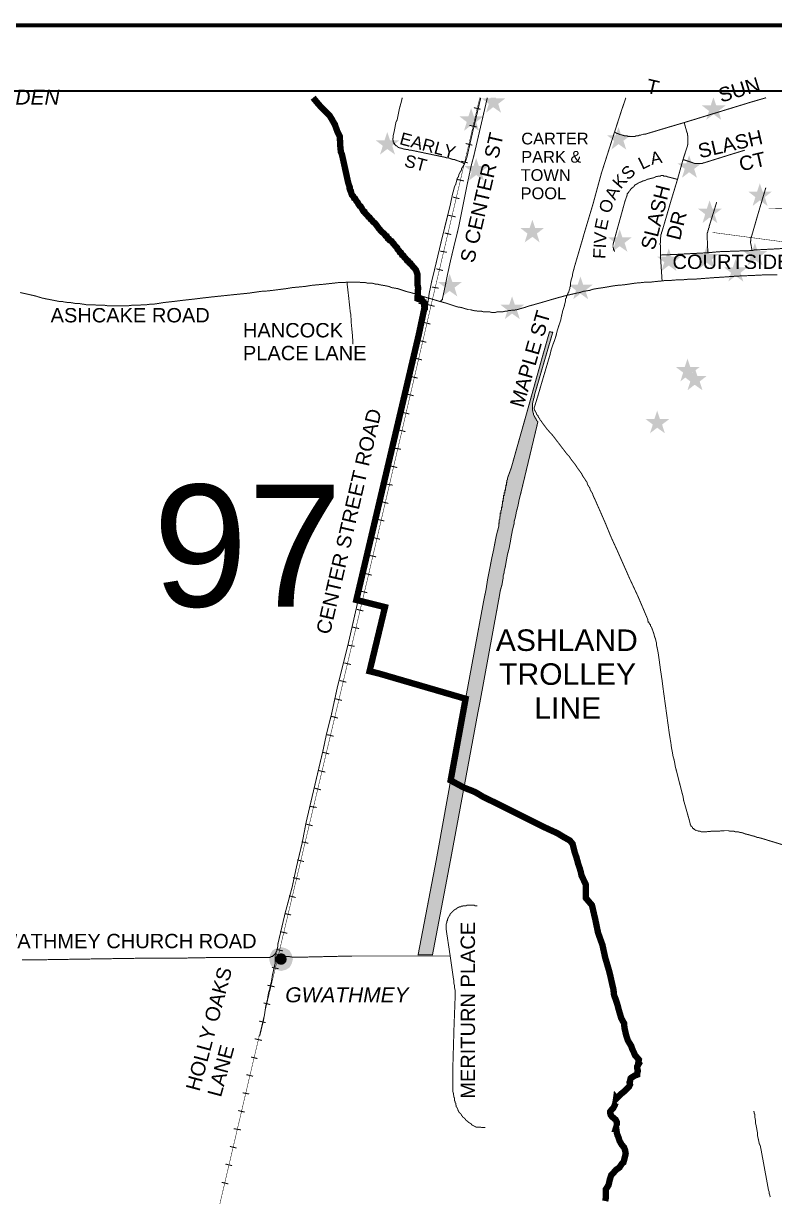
# Model space of a CAD drawing. Header units: millimetres. Extents: x 10 to 1080, y 12 to 847.
# Drawn here: x 211.7 to 327, y 667.1 to 847.1 of the extents above; entities that cross this region are included whole.
import ezdxf

# ---------------------------------------------------------------- set-up
doc = ezdxf.new("R2010")
doc.units = ezdxf.units.MM

msp = doc.modelspace()

# ---------------------------------------------------------------- hatches: boundary and pattern name
at = {"layer": 'H', "linetype": 'CONTINUOUS'}
for points in [[(285.662, 835.572), (284.215, 835.572), (284.198, 835.66), (283.404, 835.66), (283.369, 835.572), (282.028, 835.572), (283.122, 834.725), (282.698, 833.367), (283.792, 834.214), (284.992, 833.367), (284.568, 834.725), (285.662, 835.572), (285.662, 835.572)], [(319.44, 834.478), (318.012, 834.478), (317.606, 835.66), (317.553, 835.66), (317.165, 834.478), (315.807, 834.478), (316.9, 833.632), (316.477, 832.273), (317.588, 833.12), (318.77, 832.273), (318.347, 833.632), (319.44, 834.478), (319.44, 834.478)], [(282.275, 832.785), (280.829, 832.785), (280.405, 834.055), (279.982, 832.785), (278.642, 832.785), (279.735, 831.938), (279.312, 830.58), (280.405, 831.427), (281.605, 830.58), (281.182, 831.938), (282.275, 832.785), (282.275, 832.785)], [(269.399, 829.134), (267.97, 829.134), (267.547, 830.404), (267.123, 829.134), (265.765, 829.134), (266.859, 828.287), (266.435, 826.946), (267.547, 827.793), (268.728, 826.946), (268.305, 828.287), (269.399, 829.134), (269.399, 829.134)], [(304.888, 829.91), (303.442, 829.91), (303.018, 831.18), (302.595, 829.91), (301.237, 829.91), (302.348, 829.063), (301.925, 827.705), (303.018, 828.552), (304.2, 827.705), (303.777, 829.063), (304.888, 829.91), (304.888, 829.91)], [(283.034, 825.165), (281.605, 825.165), (281.182, 826.435), (280.758, 825.165), (279.4, 825.165), (280.494, 824.318), (280.07, 822.96), (281.182, 823.807), (282.363, 822.96), (281.94, 824.318), (283.034, 825.165), (283.034, 825.165)], [(315.718, 825.588), (314.272, 825.588), (313.849, 826.858), (313.425, 825.588), (312.085, 825.588), (313.178, 824.742), (312.755, 823.383), (313.849, 824.23), (315.048, 823.383), (314.625, 824.742), (315.718, 825.588), (315.718, 825.588)], [(326.549, 821.267), (325.12, 821.267), (324.697, 822.537), (324.273, 821.267), (322.915, 821.267), (324.009, 820.42), (323.585, 819.062), (324.697, 819.908), (325.878, 819.062), (325.455, 820.42), (326.549, 821.267), (326.549, 821.267)], [(318.858, 818.638), (317.412, 818.638), (316.988, 819.908), (316.565, 818.638), (315.207, 818.638), (316.318, 817.792), (315.895, 816.434), (316.988, 817.28), (318.17, 816.434), (317.747, 817.792), (318.858, 818.638), (318.858, 818.638)], [(290.495, 814.828), (291.588, 815.675), (290.23, 815.675), (289.807, 816.945), (289.384, 815.675), (287.955, 815.675), (289.048, 814.828), (288.625, 813.47), (289.807, 814.317), (289.807, 814.582), (289.137, 814.07), (289.384, 814.917), (288.713, 815.428), (289.56, 815.428), (289.807, 816.187), (290.072, 815.428), (290.918, 815.428), (290.23, 814.917), (290.495, 814.07), (289.807, 814.582), (289.807, 814.317), (290.918, 813.47), (290.495, 814.828), (290.495, 814.828)], [(291.253, 815.675), (290.072, 815.675), (289.719, 816.698), (289.384, 815.675), (288.29, 815.675), (289.225, 814.917), (288.802, 813.823), (289.719, 814.493), (290.742, 813.823), (290.407, 814.917), (291.253, 815.675), (291.253, 815.675)], [(305.047, 814.246), (303.618, 814.246), (303.195, 815.516), (302.772, 814.246), (301.413, 814.246), (302.507, 813.4), (302.084, 812.042), (303.195, 812.888), (304.377, 812.042), (303.953, 813.4), (305.047, 814.246), (305.047, 814.246)], [(325.79, 812.13), (324.362, 812.13), (323.938, 813.4), (323.515, 812.13), (322.157, 812.13), (323.25, 811.283), (322.827, 809.925), (323.938, 810.772), (325.12, 809.925), (324.697, 811.283), (325.79, 812.13), (325.79, 812.13)], [(312.579, 811.283), (311.15, 811.283), (310.727, 812.553), (310.303, 811.283), (308.945, 811.283), (310.039, 810.436), (309.615, 809.078), (310.727, 809.925), (311.908, 809.078), (311.485, 810.436), (312.579, 811.283), (312.579, 811.283)], [(318.435, 811.706), (316.988, 811.706), (316.565, 812.976), (316.142, 811.706), (314.784, 811.706), (315.895, 810.86), (315.472, 809.502), (316.565, 810.348), (317.747, 809.502), (317.324, 810.86), (318.435, 811.706), (318.435, 811.706)], [(322.827, 809.66), (321.398, 809.66), (320.975, 810.93), (320.552, 809.66), (319.193, 809.66), (320.287, 808.814), (319.864, 807.473), (320.975, 808.32), (322.157, 807.473), (321.733, 808.814), (322.827, 809.66), (322.827, 809.66)], [(278.977, 807.385), (277.53, 807.385), (277.107, 808.655), (276.684, 807.385), (275.325, 807.385), (276.437, 806.538), (276.013, 805.18), (277.107, 806.027), (278.289, 805.18), (277.865, 806.538), (278.977, 807.385), (278.977, 807.385)], [(299.032, 806.962), (297.603, 806.962), (297.18, 808.232), (296.757, 806.962), (295.398, 806.962), (296.492, 806.115), (296.069, 804.757), (297.18, 805.603), (298.362, 804.757), (297.938, 806.115), (299.032, 806.962), (299.032, 806.962)], [(288.537, 803.91), (287.108, 803.91), (286.685, 805.18), (286.262, 803.91), (284.903, 803.91), (285.997, 803.063), (285.574, 801.705), (286.685, 802.552), (287.867, 801.705), (287.443, 803.063), (288.537, 803.91), (288.537, 803.91)], [(292.947, 799.677), (290.142, 790.116), (290.142, 789.94), (290.072, 789.764), (290.072, 789.605), (289.983, 789.428), (289.983, 789.27), (289.895, 789.093), (289.895, 788.917), (289.807, 788.758), (289.807, 788.582), (289.807, 788.423), (289.807, 788.247), (289.807, 788.07), (289.807, 787.912), (289.807, 787.735), (289.895, 787.576), (289.895, 787.4), (289.983, 787.224), (289.983, 787.065), (290.072, 786.888), (290.142, 786.73), (290.23, 786.553), (290.318, 786.465), (290.407, 786.306), (290.495, 786.13), (290.654, 785.954), (288.025, 774.947), (287.778, 774.03), (287.602, 773.095), (287.355, 772.16), (287.179, 771.225), (287.02, 770.643), (287.02, 770.29), (286.755, 769.373), (286.597, 768.438), (286.42, 767.503), (286.262, 766.568), (285.997, 765.634), (285.838, 764.716), (285.662, 763.782), (285.485, 763.023), (285.485, 762.847), (285.327, 762.247), (285.327, 761.912), (285.15, 760.977), (284.903, 760.06), (284.727, 759.125), (284.568, 758.19), (284.392, 757.255), (284.304, 756.832), (284.215, 756.32), (281.764, 742.95), (281.428, 741.257), (279.312, 729.827), (277.283, 730.92), (279.224, 741.768), (279.559, 743.462), (282.363, 758.525), (282.698, 760.218), (282.945, 761.824), (283.034, 762.247), (283.298, 763.517), (283.633, 765.21), (283.88, 766.41), (283.968, 766.904), (284.304, 768.597), (284.639, 769.867), (284.639, 770.043), (284.639, 770.132), (284.639, 770.22), (284.639, 770.29), (284.639, 770.378), (284.727, 770.378), (284.727, 770.467), (284.727, 770.555), (284.727, 770.643), (284.727, 770.714), (284.727, 770.802), (284.727, 770.89), (284.815, 770.978), (284.815, 771.066), (284.815, 771.137), (284.815, 771.225), (284.815, 771.313), (284.815, 771.402), (284.903, 771.49), (284.903, 771.56), (284.903, 771.648), (284.903, 771.737), (284.903, 771.825), (284.903, 771.913), (284.992, 771.913), (284.992, 771.984), (284.992, 772.072), (284.992, 772.16), (284.992, 772.248), (284.992, 772.336), (285.062, 772.407), (285.062, 772.495), (285.062, 772.583), (285.062, 772.672), (285.062, 772.76), (285.062, 772.83), (285.15, 772.83), (285.15, 772.918), (285.15, 773.007), (285.15, 773.095), (285.15, 773.183), (285.15, 773.254), (285.238, 773.342), (285.238, 773.43), (285.238, 773.518), (285.238, 773.606), (285.238, 773.677), (285.238, 773.765), (285.327, 773.765), (285.327, 773.853), (285.327, 773.942), (285.327, 774.03), (285.327, 774.1), (285.327, 774.188), (285.415, 774.188), (285.415, 774.277), (285.415, 774.365), (285.415, 774.453), (285.415, 774.524), (285.415, 774.612), (285.485, 774.612), (285.485, 774.7), (285.485, 774.788), (285.485, 774.876), (285.485, 774.947), (285.485, 775.035), (285.574, 775.035), (285.574, 775.123), (285.574, 775.212), (285.574, 775.3), (285.574, 775.37), (285.574, 775.458), (285.662, 775.458), (285.662, 775.547), (285.662, 775.635), (285.662, 775.723), (285.662, 775.794), (285.75, 775.882), (285.75, 775.97), (285.75, 776.058), (285.75, 776.146), (285.75, 776.217), (285.838, 776.217), (285.838, 776.305), (285.838, 776.393), (285.838, 776.482), (285.838, 776.57), (285.838, 776.64), (285.909, 776.64), (285.909, 776.728), (285.909, 776.817), (285.909, 776.905), (285.909, 776.993), (285.997, 777.064), (285.997, 777.152), (285.997, 777.24), (285.997, 777.328), (286.597, 778.933), (287.955, 783.766), (288.872, 787.065), (291.342, 795.867), (292.435, 799.765), (292.947, 799.677), (292.947, 799.677)], [(315.472, 794.35), (314.025, 794.35), (313.602, 795.62), (313.178, 794.35), (311.82, 794.35), (312.932, 793.503), (312.508, 792.145), (313.602, 792.992), (314.784, 792.145), (314.36, 793.503), (315.472, 794.35), (315.472, 794.35)], [(316.565, 792.992), (315.119, 792.992), (314.695, 794.262), (314.272, 792.992), (312.932, 792.992), (314.025, 792.145), (313.602, 790.787), (314.695, 791.633), (315.895, 790.787), (315.472, 792.145), (316.565, 792.992), (316.565, 792.992)], [(310.815, 786.377), (309.368, 786.377), (308.945, 787.647), (308.522, 786.377), (307.164, 786.377), (308.275, 785.53), (307.852, 784.19), (308.945, 785.036), (310.127, 784.19), (309.704, 785.53), (310.815, 786.377), (310.815, 786.377)], [(279.312, 729.827), (277.283, 718.82), (276.013, 712.135), (274.479, 704.18), (272.292, 704.18), (275.078, 718.82), (277.283, 730.92), (279.312, 729.827), (279.312, 729.827)], [(253.065, 703.492), (252.889, 704.25), (252.554, 704.85), (251.972, 705.185), (251.284, 705.362), (250.525, 705.185), (249.925, 704.85), (249.59, 704.25), (249.432, 703.492), (249.59, 702.822), (249.925, 702.222), (250.525, 701.887), (251.284, 701.71), (251.972, 701.887), (252.554, 702.222), (252.889, 702.822), (253.065, 703.492), (253.065, 703.492)], [(252.889, 703.492), (252.73, 702.91), (252.395, 702.398), (251.883, 701.975), (251.284, 701.887), (250.613, 701.975), (250.102, 702.398), (249.767, 702.91), (249.59, 703.492), (249.767, 704.18), (250.102, 704.674), (250.613, 705.026), (251.284, 705.185), (251.883, 705.026), (252.395, 704.674), (252.73, 704.18), (252.889, 703.492), (252.889, 703.492)], [(252.13, 703.492), (252.042, 703.827), (251.883, 704.18), (251.619, 704.338), (251.284, 704.427), (250.86, 704.338), (250.613, 704.18), (250.437, 703.827), (250.349, 703.492), (250.437, 703.157), (250.613, 702.91), (250.86, 702.733), (251.284, 702.645), (251.619, 702.733), (251.883, 702.91), (252.042, 703.157), (252.13, 703.492), (252.13, 703.492)], [(251.972, 703.492), (251.883, 703.245), (251.795, 702.98), (251.548, 702.91), (251.284, 702.822), (250.948, 702.91), (250.772, 702.98), (250.613, 703.245), (250.525, 703.492), (250.613, 703.827), (250.772, 704.003), (250.948, 704.18), (251.284, 704.25), (251.548, 704.18), (251.795, 704.003), (251.883, 703.827), (251.972, 703.492), (251.972, 703.492)]]:
    msp.add_hatch(color=256, dxfattribs=at).paths.add_polyline_path(points)

# ---------------------------------------------------------------- linework, layer by layer
at = {"layer": 'P'}
for points, const_width in [([(16.157, 12.118), (16.157, 846.755), (1080.082, 846.755), (1080.082, 12.118), (16.157, 12.118)], 0.602), ([(42.245, 29.475), (42.245, 836.683), (948.002, 836.683), (948.002, 29.475), (42.245, 29.475), (42.245, 29.475)], 0.301), ([(281.728, 835.66), (274.567, 805.109), (264.654, 762.423), (246.786, 686.999), (228.159, 607.413), (191.505, 444.853)], 0.075), ([(300.972, 666.415), (301.061, 666.838), (301.061, 667.526), (301.061, 668.196), (301.237, 668.443), (301.484, 668.867), (301.572, 669.219), (301.66, 669.643), (301.819, 670.137), (301.907, 670.401), (302.242, 670.736), (302.595, 671.16), (303.177, 671.583), (303.512, 672.095), (303.777, 672.342), (303.936, 672.941), (304.024, 673.276), (304.112, 673.7), (304.024, 674.211), (303.865, 674.635), (303.512, 675.058), (303.177, 675.64), (303.018, 676.152), (302.842, 676.575), (302.754, 676.91), (302.666, 677.51), (302.595, 677.51), (302.754, 678.021), (302.754, 678.533), (302.595, 678.868), (301.995, 679.379), (301.819, 679.626), (301.748, 679.873), (301.748, 680.138), (301.995, 680.473), (302.242, 680.72), (302.419, 681.073), (302.507, 681.32), (302.595, 681.743), (302.666, 682.255), (302.754, 682.166), (303.265, 682.678), (303.512, 682.925), (303.936, 683.26), (304.2, 683.525), (304.359, 683.683), (304.624, 683.948), (304.782, 684.283), (304.712, 684.618), (304.782, 684.795), (304.871, 685.218), (305.047, 685.377), (305.206, 685.465), (305.47, 685.641), (305.894, 685.8), (305.894, 686.065), (305.982, 686.4), (305.894, 686.735), (305.894, 687.07), (306.141, 687.493), (306.052, 687.582), (306.141, 688.093), (305.982, 688.269), (305.717, 688.605), (305.558, 688.763), (305.382, 689.187), (305.135, 689.698), (304.959, 690.21), (304.447, 691.056), (304.2, 691.815), (303.936, 692.926), (303.865, 693.685), (303.442, 694.443), (303.089, 695.625), (302.842, 696.56), (302.595, 697.318), (302.331, 698.006), (302.242, 698.853), (302.084, 699.523), (301.819, 700.705), (301.572, 701.728), (300.972, 703.756), (300.549, 705.697), (299.879, 707.566), (299.455, 709.595), (298.944, 711.8), (298.009, 712.893), (298.009, 714.939), (297.339, 716.368), (297.251, 716.792), (297.092, 717.391), (296.827, 718.15), (296.58, 719.085), (296.316, 719.843), (296.157, 720.443), (295.981, 721.201), (295.557, 721.713), (294.375, 722.383), (293.705, 722.806), (291.324, 723.9), (288.272, 725.435), (285.732, 726.705), (284.727, 727.216), (282.275, 728.398), (281.587, 728.821), (281.005, 729.156), (280.405, 729.403), (279.312, 729.827), (277.266, 730.938), (279.559, 743.462), (266.188, 747.36), (264.83, 747.695), (267.194, 757.52), (262.802, 758.613), (272.362, 799.253), (273.209, 803.24), (273.297, 803.328), (273.297, 803.416), (273.297, 803.487), (273.297, 803.575), (273.297, 803.663), (273.297, 803.751), (273.297, 803.839), (273.297, 803.91), (273.297, 803.998), (273.209, 803.998), (273.209, 804.086), (273.209, 804.175), (273.121, 804.263), (273.121, 804.333), (273.032, 804.333), (273.032, 804.422), (272.962, 804.51), (272.874, 804.51), (272.874, 804.598), (272.785, 804.598), (272.785, 804.686), (272.697, 804.686), (272.609, 804.686), (272.186, 804.845), (272.274, 806.538), (272.186, 806.962), (272.186, 807.226), (272.186, 807.473), (272.186, 807.72), (272.186, 807.985), (272.186, 808.32), (272.186, 808.567), (272.115, 808.743), (271.939, 809.255), (271.427, 809.837), (271.18, 810.101), (271.092, 810.26), (270.916, 810.348), (270.757, 810.613), (270.581, 810.683), (270.492, 810.86), (270.334, 811.036), (270.157, 811.195), (269.998, 811.459), (269.822, 811.53), (269.646, 811.883), (269.487, 811.953), (269.399, 812.13), (269.311, 812.218), (269.152, 812.377), (269.064, 812.641), (268.887, 812.8), (268.728, 812.976), (268.552, 813.223), (268.376, 813.4), (268.217, 813.647), (268.041, 813.735), (267.882, 813.823), (267.794, 813.999), (267.617, 814.07), (267.529, 814.246), (267.458, 814.423), (267.282, 814.493), (267.106, 814.758), (266.612, 815.181), (266.188, 815.693), (266.012, 815.94), (265.765, 816.275), (265.589, 816.451), (265.412, 816.61), (265.165, 816.875), (264.989, 817.033), (264.83, 817.298), (264.654, 817.386), (264.566, 817.545), (264.319, 817.809), (264.142, 817.968), (264.072, 818.145), (263.895, 818.233), (263.807, 818.392), (263.56, 818.815), (263.472, 818.991), (263.296, 819.079), (263.137, 819.326), (262.961, 819.662), (262.802, 819.838), (262.714, 819.997), (262.625, 820.173), (262.449, 820.261), (262.378, 820.42), (262.29, 820.596), (262.114, 820.773), (262.026, 821.02), (261.955, 821.355), (261.867, 821.443), (261.779, 821.69), (261.779, 821.955), (261.691, 822.202), (261.602, 822.466), (261.532, 822.713), (260.597, 826.946), (260.421, 827.37), (260.332, 828.305), (260.262, 829.733), (259.909, 830.421), (259.574, 831.356), (259.486, 831.515), (259.486, 831.603), (259.327, 831.85), (258.992, 832.45), (258.727, 832.873), (258.145, 833.473), (257.457, 834.143), (256.875, 834.813), (256.17, 835.66)], 0.978), ([(257.369, 834.319), (256.875, 834.813), (256.17, 835.66)], 0.151), ([(269.84, 835.66), (269.734, 835.166), (269.399, 833.967), (269.152, 832.697), (269.064, 832.273), (268.887, 831.938), (268.799, 831.515), (268.728, 831.092), (268.64, 830.668), (268.552, 830.245), (268.464, 829.91), (268.464, 829.486), (268.376, 829.398), (268.376, 829.31), (268.376, 829.239), (268.464, 829.063), (268.464, 828.887), (268.552, 828.816), (268.552, 828.64), (268.64, 828.64), (268.64, 828.552), (268.799, 828.393), (268.887, 828.305), (268.975, 828.305)], 0.151), ([(281.887, 835.66), (280.741, 830.845), (279.735, 826.435), (279.647, 826.276), (279.647, 826.1), (279.559, 826.012), (279.559, 825.853), (279.471, 825.765), (279.382, 825.5)], 0.151), ([(282.893, 835.66), (280.829, 826.77), (280.405, 825.165)], 0.151), ([(304.147, 835.66), (303.512, 833.808), (302.419, 830.421)], 0.151), ([(313.09, 831.85), (323.338, 834.99), (325.649, 835.66)], 0.151), ([(258.304, 833.296), (258.145, 833.473), (257.634, 834.055)], 0.151), ([(281.852, 833.896), (280.829, 834.143)], 0.151), ([(259.662, 831.268), (259.574, 831.356), (259.486, 831.515), (259.486, 831.603), (259.327, 831.85), (258.992, 832.45), (258.727, 832.873), (258.568, 833.049)], 0.151), ([(281.252, 831.18), (280.158, 831.427)], 0.151), ([(302.419, 830.421), (302.507, 830.333), (302.666, 830.245), (302.842, 830.157), (302.93, 830.157), (303.265, 829.998), (303.354, 829.998), (303.689, 829.91), (303.936, 829.822), (304.288, 829.822), (304.447, 829.733), (304.535, 829.733), (304.712, 829.733), (304.871, 829.733), (304.959, 829.733), (305.206, 829.733), (305.382, 829.733), (305.558, 829.733), (305.717, 829.822), (305.894, 829.822), (306.052, 829.822), (306.229, 829.91), (306.405, 829.91), (306.564, 829.998), (306.74, 829.998), (306.899, 830.086), (307.164, 830.086), (310.215, 831.003), (313.09, 831.85)], 0.151), ([(313.09, 831.85), (313.514, 830.333), (313.602, 830.157), (313.602, 830.086), (313.602, 829.91), (313.672, 829.822), (313.672, 829.663), (313.672, 829.575), (313.672, 829.398), (313.672, 829.31), (313.672, 829.151), (313.672, 829.063), (313.672, 828.887), (313.672, 828.816), (313.672, 828.64), (313.672, 828.552), (313.602, 828.393), (313.602, 828.305), (312.914, 826.188)], 0.151), ([(260.174, 829.91), (259.909, 830.421), (259.75, 830.933)], 0.151), ([(260.421, 827.458), (260.332, 828.305), (260.262, 829.575)], 0.151), ([(302.419, 830.421), (302.331, 830.157), (300.39, 824.071), (299.12, 819.415), (297.674, 814.582), (297.586, 814.246), (296.245, 809.678), (295.981, 808.655), (295.981, 808.408), (295.892, 808.143), (295.734, 807.649), (295.645, 807.138), (295.645, 806.715), (295.557, 806.626), (295.557, 806.45), (295.557, 806.379), (295.469, 806.203), (295.469, 806.115), (295.398, 805.956), (295.398, 805.868), (295.31, 805.78), (295.222, 805.603), (295.222, 805.533), (295.134, 805.356)], 0.151), ([(268.975, 828.305), (269.064, 828.216), (269.152, 828.128), (269.222, 828.04), (269.822, 827.881), (270.069, 827.793), (270.245, 827.793), (270.492, 827.705), (270.757, 827.705), (270.916, 827.617), (271.18, 827.617), (276.419, 826.523), (276.684, 826.435), (276.931, 826.435), (277.354, 826.276), (277.618, 826.188), (277.865, 826.188), (278.042, 826.1), (278.289, 826.012), (278.536, 825.923), (278.712, 825.853), (278.959, 825.765), (279.135, 825.676), (279.382, 825.5)], 0.151), ([(280.582, 828.393), (279.559, 828.64)], 0.151), ([(260.756, 826.1), (260.597, 826.946), (260.509, 827.123)], 0.151), ([(279.894, 825.676), (278.888, 825.923)], 0.151), ([(312.914, 826.188), (312.067, 823.136)], 0.151), ([(312.914, 826.188), (314.695, 825.588), (314.784, 825.588), (314.942, 825.588), (315.031, 825.588), (315.119, 825.588), (315.295, 825.588), (315.366, 825.588), (315.454, 825.588), (315.542, 825.588), (315.63, 825.588), (315.789, 825.588), (315.877, 825.588), (316.054, 825.676), (316.142, 825.676), (320.199, 826.946), (321.292, 827.282), (322.404, 827.617)], 0.151), ([(261.267, 823.736), (260.844, 825.765)], 0.151), ([(279.382, 825.5), (279.312, 825.341), (279.224, 825.253), (279.135, 825.077), (278.959, 824.83), (278.888, 824.495), (278.712, 824.23), (278.536, 823.895), (278.465, 823.56), (278.289, 823.313), (278.201, 822.96), (278.112, 822.625), (278.042, 822.378), (277.865, 822.043), (277.777, 821.69), (277.689, 821.355), (277.618, 821.108), (277.53, 820.773), (277.195, 819.15), (275.996, 814.335), (274.726, 808.99), (274.391, 807.649), (273.967, 805.603), (273.879, 804.933)], 0.151), ([(280.405, 825.165), (279.806, 822.378), (278.465, 815.693), (277.777, 812.888), (277.195, 810.436), (276.684, 808.073), (276.507, 807.138), (275.996, 804.757), (275.996, 804.686), (275.925, 804.686), (275.925, 804.598), (275.837, 804.598), (275.837, 804.51), (275.749, 804.51), (275.661, 804.422), (275.572, 804.422)], 0.151), ([(261.602, 822.378), (261.602, 822.466), (261.532, 822.713), (261.355, 823.383)], 0.151), ([(279.312, 822.889), (278.289, 823.136)], 0.151), ([(312.067, 823.136), (310.462, 823.56), (310.286, 823.648), (310.215, 823.648), (310.127, 823.648), (309.951, 823.648), (309.862, 823.736), (309.792, 823.736), (309.615, 823.736), (309.527, 823.736), (309.439, 823.648), (309.368, 823.648), (309.192, 823.648), (309.104, 823.648), (308.945, 823.56), (308.857, 823.56), (308.769, 823.56), (308.434, 823.383), (308.098, 823.313), (307.746, 823.225), (307.411, 823.136), (307.075, 822.96), (306.74, 822.889), (306.405, 822.713), (306.317, 822.713), (306.141, 822.625), (305.894, 822.466), (305.717, 822.378), (305.558, 822.29), (305.47, 822.202), (305.382, 822.043), (305.294, 821.955), (305.135, 821.866), (305.047, 821.778), (304.959, 821.69), (304.871, 821.619), (304.782, 821.443), (304.712, 821.355), (304.624, 821.267), (304.535, 821.108), (304.447, 821.02), (304.359, 820.932), (304.359, 820.773), (304.024, 819.838), (302.172, 813.153), (302.172, 812.976), (302.172, 812.8), (302.172, 812.729), (302.242, 812.553), (302.242, 812.465), (302.242, 812.377), (302.331, 812.306), (302.331, 812.218), (302.419, 812.13), (302.419, 812.042)], 0.151), ([(312.067, 823.136), (311.062, 819.838), (309.704, 815.181), (309.615, 815.005), (309.615, 814.846), (309.527, 814.67), (309.527, 814.493), (309.527, 814.335), (309.439, 814.158), (309.439, 813.999), (309.439, 813.735), (309.439, 813.576), (309.439, 813.4), (309.368, 813.223), (309.439, 813.065), (309.439, 812.888), (309.439, 811.53)], 0.151), ([(262.625, 820.085), (262.625, 820.173), (262.449, 820.261), (262.378, 820.42), (262.29, 820.596), (262.114, 820.773), (262.026, 821.02), (261.955, 821.355), (261.867, 821.443), (261.779, 821.69), (261.779, 821.955), (261.779, 822.043)], 0.151), ([(323.497, 812.218), (323.338, 813.153), (323.338, 813.223), (323.25, 813.4), (323.25, 813.488), (323.25, 813.647), (323.338, 813.735), (323.338, 813.911), (323.338, 813.999), (323.338, 814.07), (323.338, 814.246), (323.409, 814.335), (324.432, 817.88), (325.614, 821.866)], 0.151), ([(263.472, 818.991), (263.296, 819.079), (263.137, 819.326), (262.961, 819.662), (262.802, 819.838)], 0.151), ([(278.624, 820.173), (277.618, 820.42)], 0.151), ([(316.724, 811.883), (316.636, 813.911), (316.636, 814.07), (316.636, 814.246), (316.636, 814.423), (316.636, 814.582), (316.636, 814.758), (316.636, 814.917), (316.724, 815.093), (316.724, 815.269), (316.812, 815.428), (316.812, 815.605), (316.9, 815.693), (316.9, 815.852), (318.082, 819.662)], 0.151), ([(264.989, 817.033), (264.83, 817.298), (264.654, 817.386), (264.566, 817.545), (264.319, 817.809), (264.142, 817.968), (264.072, 818.145), (263.895, 818.233), (263.807, 818.392), (263.648, 818.656)], 0.151), ([(278.042, 817.386), (276.931, 817.633)], 0.151), ([(339.672, 818.48), (326.037, 818.727)], 0.075), ([(265.924, 816.028), (265.765, 816.275), (265.589, 816.451), (265.412, 816.61), (265.254, 816.786)], 0.151), ([(267.617, 814.158), (267.529, 814.246), (267.458, 814.423), (267.282, 814.493), (267.106, 814.758), (266.612, 815.181), (266.188, 815.693), (266.1, 815.693)], 0.151), ([(268.552, 813.153), (268.552, 813.223), (268.376, 813.4), (268.217, 813.647), (268.041, 813.735), (267.882, 813.823), (267.794, 813.911)], 0.151), ([(277.354, 814.67), (276.348, 814.917)], 0.151), ([(336.462, 812.465), (317.412, 815.005)], 0.075), ([(270.069, 811.283), (269.998, 811.459), (269.822, 811.53), (269.646, 811.883), (269.487, 811.953), (269.399, 812.13), (269.311, 812.218), (269.152, 812.377), (269.064, 812.641), (268.887, 812.8), (268.799, 812.888)], 0.151), ([(276.684, 811.953), (275.661, 812.13)], 0.151), ([(309.439, 811.53), (311.644, 811.618), (316.724, 811.883)], 0.151), ([(309.439, 811.53), (309.704, 807.561)], 0.151), ([(316.724, 811.883), (318.417, 812.042), (323.497, 812.218)], 0.151), ([(323.497, 812.218), (323.832, 812.306), (326.972, 812.465), (328.577, 812.553), (330.359, 812.465), (333.322, 812.306), (334.592, 812.13)], 0.151), ([(271.092, 810.26), (270.916, 810.348), (270.757, 810.613), (270.581, 810.683), (270.492, 810.86), (270.334, 811.036)], 0.151), ([(272.186, 808.143), (272.186, 808.32), (272.186, 808.567), (272.115, 808.743), (271.939, 809.255), (271.427, 809.837), (271.339, 810.013)], 0.151), ([(276.084, 809.166), (275.078, 809.413)], 0.151), ([(309.704, 807.561), (310.374, 807.649), (311.132, 807.649), (311.979, 807.72), (312.755, 807.72), (313.602, 807.808), (314.36, 807.808), (315.542, 807.896), (316.636, 807.985), (317.835, 808.073), (319.017, 808.143), (320.199, 808.232), (321.645, 808.32), (323.762, 808.408), (325.526, 808.496), (326.125, 808.496), (326.796, 808.496), (327.395, 808.496)], 0.151), ([(211.226, 805.78), (213.519, 805.268), (214.612, 804.933), (215.036, 804.845), (215.459, 804.757), (215.882, 804.686), (216.306, 804.598), (216.729, 804.51), (217.152, 804.422), (217.576, 804.422), (217.999, 804.333), (218.422, 804.263), (218.846, 804.263), (219.781, 804.086), (220.292, 804.086), (220.892, 803.998), (221.386, 803.91), (221.897, 803.91), (222.497, 803.91), (223.008, 803.839), (223.502, 803.839), (224.102, 803.839), (224.614, 803.751), (225.196, 803.751), (225.707, 803.751), (226.219, 803.751), (226.818, 803.751), (227.312, 803.751), (227.824, 803.751), (228.424, 803.839), (228.935, 803.839), (229.517, 803.839), (230.029, 803.91), (230.628, 803.91), (231.211, 803.998), (231.722, 803.998), (232.322, 804.086), (232.816, 804.175), (233.415, 804.263), (234.862, 804.422), (236.291, 804.598), (237.737, 804.757), (239.166, 804.933), (240.7, 805.109), (243.064, 805.356), (243.911, 805.445), (246.362, 805.692), (248.144, 805.956), (249.255, 806.027), (250.684, 806.203), (252.042, 806.379), (252.977, 806.538), (253.982, 806.626), (254.917, 806.715), (255.852, 806.873), (256.787, 806.962), (257.792, 807.05), (259.997, 807.297), (260.332, 807.297), (260.685, 807.297), (260.932, 807.297), (261.355, 807.385)], 0.151), ([(261.355, 807.385), (261.602, 805.268), (261.867, 802.816), (261.955, 802.393), (262.026, 801.035), (262.202, 799.253), (262.29, 797.825)], 0.151), ([(261.355, 807.385), (261.602, 807.385), (261.955, 807.385), (262.29, 807.385), (262.625, 807.385), (262.872, 807.385), (263.225, 807.385), (263.56, 807.297), (263.895, 807.297), (264.231, 807.297), (264.495, 807.226), (264.83, 807.226), (265.165, 807.226), (265.501, 807.138), (265.836, 807.05), (266.1, 807.05), (266.435, 806.962), (266.947, 806.873), (267.37, 806.803), (267.794, 806.715), (268.217, 806.538), (268.728, 806.45), (269.152, 806.379), (270.422, 805.956), (271.762, 805.603), (272.785, 805.268), (273.032, 805.18), (273.544, 805.021), (273.879, 804.933)], 0.151), ([(272.186, 806.715), (272.186, 806.962), (272.186, 807.226), (272.186, 807.473), (272.186, 807.72), (272.186, 807.72)], 0.151), ([(272.697, 804.686), (272.609, 804.686), (272.186, 804.845), (272.186, 806.379)], 0.151), ([(275.414, 806.45), (274.391, 806.626)], 0.151), ([(295.469, 805.445), (295.557, 805.445), (296.58, 805.692), (297.092, 805.78), (297.586, 805.956), (298.609, 806.115), (299.12, 806.291), (299.632, 806.379), (300.725, 806.538), (301.237, 806.626), (301.748, 806.715), (302.242, 806.803), (302.754, 806.873), (303.865, 806.962), (305.629, 807.226), (306.476, 807.297), (307.252, 807.385), (308.01, 807.385), (308.769, 807.473), (309.704, 807.561)], 0.151), ([(250.349, 704.356), (250.437, 704.515), (250.525, 704.603), (250.525, 704.691), (250.596, 704.779), (250.772, 705.538), (250.772, 705.873), (251.866, 710.53), (252.977, 714.675), (253.647, 717.815), (254.494, 721.36), (255.094, 724.5), (256.028, 728.486), (257.722, 735.683), (258.216, 738.046), (258.992, 741.098), (259.909, 745.331), (261.602, 752.105), (263.049, 758.455), (264.989, 766.586), (266.259, 772.089), (267.458, 776.905), (268.887, 783.255), (269.822, 787.241), (270.245, 789.27), (271.851, 796.219), (272.874, 800.365), (273.72, 803.839), (273.879, 804.933)], 0.151), ([(273.297, 803.416), (273.297, 803.487), (273.297, 803.575), (273.297, 803.663), (273.297, 803.751), (273.297, 803.839), (273.297, 803.91), (273.297, 803.998), (273.209, 803.998), (273.209, 804.086), (273.209, 804.175), (273.121, 804.263), (273.121, 804.333), (273.032, 804.333), (273.032, 804.422), (273.032, 804.422)], 0.151), ([(273.879, 804.933), (275.572, 804.422)], 0.151), ([(275.572, 804.422), (276.507, 804.175), (277.019, 803.998), (278.289, 803.575), (278.888, 803.487), (279.135, 803.416), (279.382, 803.328), (279.735, 803.24), (279.982, 803.152), (280.317, 803.152), (280.582, 803.063), (280.917, 802.993), (281.164, 802.993), (281.428, 802.905), (281.764, 802.905), (282.011, 802.905), (282.346, 802.816), (282.61, 802.816), (282.945, 802.816), (283.192, 802.816), (283.545, 802.728), (283.792, 802.728), (284.127, 802.728), (284.392, 802.816), (284.639, 802.816), (285.238, 802.816), (285.574, 802.905), (285.821, 802.905), (286.085, 802.993), (286.667, 803.063), (286.932, 803.063), (287.426, 803.152), (287.778, 803.24), (288.025, 803.328), (288.361, 803.416), (288.625, 803.487), (288.872, 803.575), (289.119, 803.663), (290.318, 803.998), (291.5, 804.333), (292.682, 804.686), (293.864, 805.021), (295.134, 805.356)], 0.151), ([(295.134, 805.356), (295.046, 805.18), (295.046, 805.021), (294.975, 804.933), (294.887, 804.757), (294.887, 804.686), (294.887, 804.51), (294.711, 803.751), (294.464, 802.993), (294.287, 802.217), (294.128, 801.458), (293.864, 800.7), (293.617, 799.941), (293.441, 799.183), (293.194, 798.407), (292.929, 797.736), (292.682, 796.978), (292.506, 796.219), (291.5, 792.833), (290.654, 789.94), (290.054, 788), (290.142, 787.753), (290.23, 787.576), (290.389, 787.329), (290.477, 787.065), (290.654, 786.906), (290.742, 786.642), (290.901, 786.483), (290.989, 786.218), (291.165, 786.059), (291.324, 785.795), (292.082, 784.789), (292.929, 783.855), (294.799, 781.403), (295.134, 780.979), (295.469, 780.627), (295.734, 780.203), (296.069, 779.78), (296.404, 779.357), (296.668, 778.933), (297.162, 778.263), (297.339, 778.016), (297.515, 777.663), (297.674, 777.416), (297.85, 777.169), (298.009, 776.905), (298.185, 776.658), (298.274, 776.323), (298.432, 776.058), (298.609, 775.811), (298.697, 775.476), (298.856, 775.212), (299.032, 774.965), (299.12, 774.629), (299.367, 774.118), (300.302, 772.001), (300.972, 770.467), (301.907, 768.191), (302.842, 766.163), (303.777, 764.046), (304.712, 761.929), (305.629, 759.972), (305.982, 759.213), (306.564, 757.855), (307.164, 756.426), (307.499, 755.65), (307.499, 755.579), (307.499, 755.491), (307.499, 755.403), (307.587, 755.315), (307.587, 755.227), (307.675, 755.227), (307.675, 755.156), (307.746, 754.98), (307.834, 754.892), (307.922, 754.803), (307.922, 754.645), (308.01, 754.556), (308.098, 754.38), (308.257, 753.957), (308.345, 753.71), (308.434, 753.463), (308.522, 753.11), (308.592, 752.863), (308.681, 752.687), (308.769, 752.263), (308.857, 752.016), (308.857, 751.681), (309.104, 750.499), (309.28, 749.229), (309.439, 748.03), (309.704, 746.266), (309.862, 744.996), (310.797, 738.223), (310.974, 737.112), (311.062, 736.6), (311.132, 736.018), (311.309, 735.083), (311.397, 734.572), (311.556, 734.06), (311.644, 733.566), (311.732, 733.055), (311.82, 732.719), (312.755, 729.068), (312.914, 728.486), (313.002, 727.886), (313.178, 727.287), (313.514, 726.105), (313.849, 724.923), (314.025, 724.253), (314.025, 724.165), (314.096, 724.076), (314.096, 723.988), (314.184, 723.9), (314.272, 723.829), (314.36, 723.741), (314.36, 723.653), (314.448, 723.565), (314.519, 723.565), (314.607, 723.477), (314.607, 723.406), (314.695, 723.406), (314.784, 723.318), (314.872, 723.318), (314.942, 723.23), (315.031, 723.23), (315.119, 723.23), (315.295, 723.142), (315.454, 723.142), (315.542, 723.142), (315.718, 723.053), (315.789, 723.053), (315.965, 723.053), (316.054, 723.053), (316.389, 723.053), (317.324, 723.142), (318.17, 723.142), (319.264, 723.23), (319.44, 723.23), (319.687, 723.23), (319.864, 723.23), (320.111, 723.142), (320.375, 723.142), (320.534, 723.142), (320.71, 723.142), (320.957, 723.053), (321.134, 723.053), (321.381, 723.053), (321.557, 722.983), (322.068, 722.895), (322.492, 722.718), (322.915, 722.63), (323.409, 722.471), (323.832, 722.383), (324.256, 722.207), (324.679, 722.136), (330.535, 720.355)], 0.151), ([(295.134, 805.356), (295.469, 805.445)], 0.151), ([(272.697, 801.035), (273.209, 803.063)], 0.151), ([(274.814, 803.663), (273.808, 803.91)], 0.151), ([(274.144, 800.947), (273.121, 801.211)], 0.151), ([(271.851, 797.225), (272.362, 799.253), (272.362, 799.342)], 0.151), ([(272.45, 799.677), (272.609, 800.7)], 0.151), ([(292.929, 799.677), (290.142, 790.116), (290.142, 789.94), (290.054, 789.781), (290.054, 789.605), (289.966, 789.446), (289.966, 789.27), (289.895, 789.093), (289.895, 788.935), (289.807, 788.758), (289.807, 788.599), (289.807, 788.423), (289.807, 788.247), (289.807, 788.088), (289.807, 787.912), (289.807, 787.753), (289.895, 787.576), (289.895, 787.4), (289.966, 787.241), (289.966, 787.065), (290.054, 786.906), (290.142, 786.73), (290.23, 786.553), (290.318, 786.483), (290.389, 786.306), (290.477, 786.13), (290.654, 785.971), (288.025, 774.965), (287.778, 774.03), (287.602, 773.095), (287.355, 772.16), (287.179, 771.243), (287.002, 770.643), (287.002, 770.308), (286.755, 769.373), (286.579, 768.438), (286.42, 767.503), (286.244, 766.586), (285.997, 765.651), (285.821, 764.716), (285.662, 763.782), (285.485, 763.023), (285.485, 762.847), (285.309, 762.265), (285.309, 761.929), (285.15, 760.995), (284.886, 760.06), (284.727, 759.125), (284.551, 758.19), (284.392, 757.273), (284.304, 756.849), (284.215, 756.338), (281.764, 742.95), (281.428, 741.257), (279.312, 729.827), (277.266, 730.938), (279.224, 741.768), (279.559, 743.462), (282.346, 758.543), (282.698, 760.236), (282.945, 761.841), (283.034, 762.265), (283.281, 763.535), (283.616, 765.228), (283.88, 766.41), (283.968, 766.921), (284.304, 768.615), (284.639, 769.885), (284.639, 770.043), (284.639, 770.132), (284.639, 770.22), (284.639, 770.308), (284.639, 770.396), (284.727, 770.396), (284.727, 770.467), (284.727, 770.555), (284.727, 770.643), (284.727, 770.731), (284.727, 770.819), (284.727, 770.89), (284.815, 770.978), (284.815, 771.066), (284.815, 771.155), (284.815, 771.243), (284.815, 771.313), (284.815, 771.402), (284.886, 771.49), (284.886, 771.578), (284.886, 771.666), (284.886, 771.737), (284.886, 771.825), (284.886, 771.913), (284.974, 771.913), (284.974, 772.001), (284.974, 772.089), (284.974, 772.16), (284.974, 772.248), (284.974, 772.336), (285.062, 772.425), (285.062, 772.513), (285.062, 772.583), (285.062, 772.672), (285.062, 772.76), (285.062, 772.848), (285.15, 772.848), (285.15, 772.936), (285.15, 773.007), (285.15, 773.095), (285.15, 773.183), (285.15, 773.271), (285.238, 773.359), (285.238, 773.43), (285.238, 773.518), (285.238, 773.606), (285.238, 773.695), (285.238, 773.783), (285.309, 773.783), (285.309, 773.853), (285.309, 773.942), (285.309, 774.03), (285.309, 774.118), (285.309, 774.206), (285.397, 774.206), (285.397, 774.277), (285.397, 774.365), (285.397, 774.453), (285.397, 774.541), (285.397, 774.629), (285.485, 774.629), (285.485, 774.7), (285.485, 774.788), (285.485, 774.876), (285.485, 774.965), (285.485, 775.053), (285.574, 775.053), (285.574, 775.123), (285.574, 775.212), (285.574, 775.3), (285.574, 775.388), (285.574, 775.476), (285.662, 775.476), (285.662, 775.547), (285.662, 775.635), (285.662, 775.723), (285.662, 775.811), (285.732, 775.899), (285.732, 775.97), (285.732, 776.058), (285.732, 776.146), (285.732, 776.235), (285.821, 776.235), (285.821, 776.323), (285.821, 776.393), (285.821, 776.482), (285.821, 776.57), (285.821, 776.658), (285.909, 776.658), (285.909, 776.746), (285.909, 776.817), (285.909, 776.905), (285.909, 776.993), (285.997, 777.081), (285.997, 777.169), (285.997, 777.24), (285.997, 777.328), (286.579, 778.933), (287.937, 783.766), (288.872, 787.065), (291.324, 795.867), (292.435, 799.765), (292.929, 799.677), (292.929, 799.677)], 0.151), ([(273.544, 798.16), (272.45, 798.407)], 0.151), ([(270.916, 793.503), (271.427, 795.532)], 0.151), ([(271.515, 795.867), (271.762, 796.89)], 0.151), ([(272.874, 795.443), (271.851, 795.708)], 0.151), ([(270.069, 789.693), (270.581, 791.722)], 0.151), ([(270.669, 792.057), (270.916, 793.168)], 0.151), ([(272.186, 792.656), (271.18, 792.903)], 0.151), ([(271.604, 789.94), (270.581, 790.205)], 0.151), ([(269.734, 788.335), (269.998, 789.358)], 0.151), ([(269.152, 785.883), (269.646, 788)], 0.151), ([(270.916, 787.153), (269.91, 787.4)], 0.151), ([(268.887, 784.525), (269.152, 785.548)], 0.151), ([(270.334, 784.437), (269.311, 784.701)], 0.151), ([(268.305, 782.161), (268.799, 784.19)], 0.151), ([(267.952, 780.803), (268.217, 781.826)], 0.151), ([(269.646, 781.738), (268.64, 781.897)], 0.151), ([(267.37, 778.351), (267.882, 780.468)], 0.151), ([(269.064, 778.933), (267.952, 779.198)], 0.151), ([(267.106, 776.993), (267.37, 778.016)], 0.151), ([(266.524, 774.629), (267.035, 776.658)], 0.151), ([(268.376, 776.235), (267.37, 776.393)], 0.151), ([(266.188, 773.183), (266.435, 774.277)], 0.151), ([(265.589, 770.819), (266.1, 772.848)], 0.151), ([(267.705, 773.43), (266.682, 773.695)], 0.151), ([(265.342, 769.461), (265.589, 770.467)], 0.151), ([(267.106, 770.731), (266.1, 770.978)], 0.151), ([(264.742, 767.009), (265.254, 769.126)], 0.151), ([(264.407, 765.651), (264.654, 766.657)], 0.151), ([(266.435, 767.927), (265.412, 768.191)], 0.151), ([(263.807, 763.27), (264.319, 765.316)], 0.151), ([(265.836, 765.228), (264.742, 765.475)], 0.151), ([(263.56, 761.929), (263.807, 762.935)], 0.151), ([(262.961, 759.46), (263.472, 761.506)], 0.151), ([(265.165, 762.423), (264.142, 762.688)], 0.151), ([(264.495, 759.725), (263.472, 759.972)], 0.151), ([(263.296, 758.543), (262.802, 758.613), (262.872, 759.125)], 0.151), ([(265.677, 757.943), (263.648, 758.455)], 0.151), ([(267.035, 757.608), (266.012, 757.855)], 0.151), ([(263.895, 756.92), (262.872, 757.185)], 0.151), ([(266.612, 755.227), (267.106, 757.343)], 0.151), ([(263.225, 754.221), (262.202, 754.468)], 0.151), ([(266.259, 753.886), (266.524, 754.892)], 0.151), ([(265.765, 751.505), (266.188, 753.533)], 0.151), ([(262.537, 751.505), (261.532, 751.681)], 0.151), ([(265.412, 750.076), (265.677, 751.17)], 0.151), ([(261.955, 748.718), (260.932, 748.965)], 0.151), ([(264.83, 747.695), (265.342, 749.723)], 0.151), ([(266.188, 747.272), (266.188, 747.36), (265.165, 747.607)], 0.151), ([(268.552, 746.601), (266.524, 747.183)], 0.151), ([(261.267, 746.002), (260.262, 746.266)], 0.151), ([(269.91, 746.266), (268.887, 746.513)], 0.151), ([(272.274, 745.578), (270.245, 746.178)], 0.151), ([(273.632, 745.155), (272.609, 745.419)], 0.151), ([(275.996, 744.485), (273.967, 745.067)], 0.151), ([(260.597, 743.215), (259.574, 743.462)], 0.151), ([(277.354, 744.061), (276.348, 744.396)], 0.151), ([(279.559, 743.215), (279.559, 743.462), (277.689, 743.973)], 0.151), ([(278.8, 739.405), (279.224, 741.521)], 0.151), ([(279.312, 741.856), (279.471, 742.879)], 0.151), ([(259.997, 740.498), (258.992, 740.763)], 0.151), ([(259.327, 737.711), (258.304, 737.958)], 0.151), ([(278.536, 738.046), (278.8, 739.069)], 0.151), ([(278.112, 735.595), (278.536, 737.711)], 0.151), ([(258.639, 734.995), (257.634, 735.259)], 0.151), ([(277.865, 734.236), (278.042, 735.259)], 0.151), ([(258.057, 732.208), (257.034, 732.455)], 0.151), ([(277.442, 731.785), (277.777, 733.901)], 0.151), ([(279.312, 729.827), (277.266, 718.82), (275.996, 712.135), (274.479, 704.18), (272.274, 704.18), (275.078, 718.82), (277.266, 730.938), (279.312, 729.827), (279.312, 729.827)], 0.151), ([(277.777, 730.673), (277.266, 730.938), (277.354, 731.449)], 0.151), ([(257.369, 729.492), (256.364, 729.756)], 0.151), ([(279.982, 729.58), (279.312, 729.827), (278.112, 730.515)], 0.151), ([(281.252, 728.98), (281.005, 729.156), (280.405, 729.403), (280.317, 729.403)], 0.151), ([(283.457, 727.798), (282.275, 728.398), (281.587, 728.821), (281.587, 728.821)], 0.151), ([(256.699, 726.793), (255.676, 726.952)], 0.151), ([(284.727, 727.216), (283.704, 727.639)], 0.151), ([(286.932, 726.105), (285.732, 726.705), (284.974, 727.04)], 0.151), ([(288.202, 725.523), (287.267, 725.946)], 0.151), ([(290.389, 724.412), (288.449, 725.346)], 0.151), ([(256.099, 723.988), (255.005, 724.253)], 0.151), ([(291.659, 723.741), (291.324, 723.9), (290.742, 724.253)], 0.151), ([(293.864, 722.718), (293.705, 722.806), (292.012, 723.565)], 0.151), ([(255.429, 721.289), (254.406, 721.536)], 0.151), ([(295.046, 721.96), (294.375, 722.383), (294.128, 722.471)], 0.151), ([(296.245, 719.931), (296.157, 720.443), (295.981, 721.201), (295.557, 721.713), (295.398, 721.783)], 0.151), ([(254.758, 718.485), (253.735, 718.749)], 0.151), ([(296.668, 718.573), (296.58, 719.085), (296.404, 719.596)], 0.151), ([(297.427, 716.28), (297.339, 716.368), (297.251, 716.792), (297.092, 717.391), (296.827, 718.15), (296.739, 718.238)], 0.151), ([(254.159, 715.786), (253.065, 716.033)], 0.151), ([(298.009, 714.939), (297.515, 715.945)], 0.151), ([(298.274, 712.558), (298.009, 712.893), (298.009, 714.587)], 0.151), ([(253.488, 712.982), (252.465, 713.246)], 0.151), ([(277.195, 704.003), (276.595, 707.99), (276.595, 708.078), (276.595, 708.237), (276.595, 708.325), (276.595, 708.589), (276.595, 708.748), (276.595, 708.836), (276.595, 708.925), (276.684, 709.172), (276.684, 709.348), (276.772, 709.436), (276.772, 709.595), (276.842, 709.683), (276.842, 709.771), (276.931, 709.93), (277.019, 710.106), (277.107, 710.195), (277.195, 710.442), (277.266, 710.53), (277.354, 710.618), (277.53, 710.777), (277.618, 710.865), (277.689, 710.953), (277.777, 711.041), (278.042, 711.2), (278.112, 711.2), (278.289, 711.376), (278.465, 711.465), (278.624, 711.553), (278.8, 711.553), (278.888, 711.623), (279.047, 711.623), (279.224, 711.712), (279.382, 711.712), (279.471, 711.712), (279.647, 711.712), (279.806, 711.8), (279.982, 711.8), (280.07, 711.8), (280.229, 711.8), (280.405, 711.8), (280.582, 711.8), (280.741, 711.8), (280.917, 711.8), (281.005, 711.712), (281.164, 711.712), (281.34, 711.712)], 0.151), ([(299.032, 711.465), (298.944, 711.8), (298.521, 712.311)], 0.151), ([(299.544, 709.013), (299.455, 709.595), (299.12, 711.129)], 0.151), ([(252.801, 710.283), (251.795, 710.53)], 0.151), ([(252.218, 707.478), (251.107, 707.743)], 0.151), ([(299.879, 707.655), (299.632, 708.66)], 0.151), ([(300.637, 705.273), (300.549, 705.697), (299.967, 707.319)], 0.151), ([(211.49, 703.421), (214.189, 703.421), (224.437, 703.58), (230.364, 703.668), (235.444, 703.668), (240.189, 703.756), (244.51, 703.756), (247.562, 703.756), (248.991, 703.756), (249.079, 703.756), (249.167, 703.756), (249.255, 703.756), (249.326, 703.756), (249.414, 703.756), (249.502, 703.756), (249.59, 703.845), (249.678, 703.845), (249.749, 703.933), (249.837, 703.933), (249.925, 703.933), (249.925, 704.003), (250.014, 704.003), (250.102, 704.092), (250.172, 704.18), (250.261, 704.268), (250.349, 704.356)], 0.151), ([(250.349, 704.356), (250.349, 704.268), (250.349, 704.092), (250.349, 703.933), (250.349, 703.756), (250.349, 703.58), (250.349, 703.421), (250.349, 703.245), (250.349, 703.086), (250.349, 702.91), (249.925, 701.04), (249.837, 700.458), (249.749, 699.946), (249.59, 699.435), (249.502, 698.853), (249.326, 698.341), (249.167, 697.318), (248.902, 696.313), (248.744, 695.202), (248.567, 694.196), (248.32, 693.173), (248.056, 692.079), (248.056, 691.991), (247.985, 691.903), (247.985, 691.815), (247.897, 691.727), (247.809, 691.656)], 0.151), ([(250.349, 704.356), (250.525, 704.356), (250.596, 704.268), (250.684, 704.18), (250.772, 704.18), (250.86, 704.092), (251.019, 704.092), (251.107, 704.003), (251.195, 704.003), (251.372, 704.003), (251.442, 703.933), (251.619, 703.933), (251.707, 703.933), (252.377, 703.933), (252.889, 703.845), (253.312, 703.845), (254.247, 703.845), (255.252, 703.845), (262.202, 704.003), (265.412, 704.003), (269.399, 704.003), (273.121, 704.003), (274.479, 704.003), (276.772, 704.003), (277.195, 704.003)], 0.151), ([(251.531, 704.779), (250.525, 705.026)], 0.151), ([(282.61, 677.686), (282.187, 677.686), (281.675, 677.757), (281.164, 677.757), (281.005, 677.845), (280.829, 677.933), (280.652, 678.021), (280.494, 678.109), (280.405, 678.268), (280.07, 678.445), (279.982, 678.533), (279.806, 678.692), (279.647, 678.78), (279.471, 679.027), (279.312, 679.203), (279.135, 679.291), (279.047, 679.45), (278.959, 679.538), (278.888, 679.715), (278.8, 679.803), (278.624, 679.962), (278.536, 680.05), (278.465, 680.226), (278.377, 680.385), (278.377, 680.473), (278.289, 680.649), (278.201, 680.808), (278.112, 680.896), (278.112, 681.073), (278.042, 681.232), (278.042, 681.408), (277.954, 681.496), (277.954, 681.655), (277.865, 681.831), (277.865, 681.99), (277.865, 682.166), (277.777, 682.343), (277.777, 682.502), (277.689, 682.766), (277.689, 682.925), (277.618, 683.189), (277.618, 683.348), (277.618, 683.613), (277.618, 684.036), (277.618, 684.706), (277.618, 685.377), (277.618, 686.065), (277.618, 686.735), (277.618, 687.423), (277.777, 692.926), (277.954, 697.653), (277.954, 698.006), (277.954, 698.429), (277.954, 698.765), (277.865, 699.1), (277.865, 699.435), (277.777, 699.77), (277.777, 700.123), (277.689, 700.546), (277.195, 704.003)], 0.151), ([(300.972, 703.933), (300.725, 704.938)], 0.151), ([(301.572, 701.552), (301.572, 701.728), (301.061, 703.58)], 0.151), ([(250.86, 702.063), (249.837, 702.239)], 0.151), ([(301.907, 700.193), (301.819, 700.705), (301.66, 701.216)], 0.151), ([(250.261, 699.276), (249.167, 699.523)], 0.151), ([(302.419, 697.742), (302.331, 698.006), (302.242, 698.853), (302.084, 699.523), (301.995, 699.858)], 0.151), ([(249.59, 696.56), (248.567, 696.807)], 0.151), ([(302.93, 696.472), (302.842, 696.56), (302.595, 697.318), (302.595, 697.406)], 0.151), ([(303.601, 694.108), (303.442, 694.443), (303.089, 695.625), (303.018, 696.048)], 0.151), ([(248.902, 693.773), (247.897, 694.02)], 0.151), ([(304.024, 692.75), (303.936, 692.926), (303.865, 693.685), (303.777, 693.773)], 0.151), ([(248.32, 691.056), (247.209, 691.303)], 0.151), ([(304.782, 690.386), (304.447, 691.056), (304.2, 691.815), (304.024, 692.415)], 0.151), ([(305.382, 689.116), (305.382, 689.187), (305.135, 689.698), (304.959, 690.122)], 0.151), ([(247.632, 688.269), (246.627, 688.516)], 0.151), ([(305.894, 686.999), (305.894, 687.07), (306.141, 687.493), (306.052, 687.582), (306.141, 688.093), (305.982, 688.269), (305.717, 688.605), (305.558, 688.763), (305.558, 688.763)], 0.151), ([(246.962, 685.553), (245.939, 685.8)], 0.151), ([(304.535, 683.86), (304.624, 683.948), (304.782, 684.283), (304.712, 684.618), (304.782, 684.795), (304.871, 685.218), (305.047, 685.377), (305.206, 685.465), (305.47, 685.553)], 0.151), ([(305.717, 685.729), (305.894, 685.8), (305.894, 686.065), (305.982, 686.4), (305.894, 686.647)], 0.151), ([(246.362, 682.837), (245.357, 683.013)], 0.151), ([(302.331, 680.896), (302.419, 681.073), (302.507, 681.32), (302.595, 681.743), (302.666, 682.255), (302.754, 682.166), (303.265, 682.678), (303.265, 682.678)], 0.151), ([(303.512, 682.925), (303.936, 683.26), (304.2, 683.525), (304.288, 683.613)], 0.151), ([(245.692, 680.05), (244.669, 680.297)], 0.151), ([(301.819, 679.715), (301.748, 679.873), (301.748, 680.138), (301.995, 680.473), (302.172, 680.649)], 0.151), ([(323.762, 680.226), (323.762, 680.138), (323.832, 680.05), (323.832, 679.962), (323.832, 679.873), (323.921, 679.715), (323.921, 679.291), (324.009, 678.868), (324.009, 678.445), (324.097, 678.109), (324.185, 677.686), (324.256, 677.263), (324.344, 676.839), (324.344, 676.416), (324.432, 676.063), (324.52, 675.64), (324.608, 675.217), (324.767, 674.882), (324.855, 674.458), (326.037, 668.02), (326.125, 667.861), (326.125, 667.597), (326.214, 667.35), (326.302, 667.015)], 0.151), ([(302.666, 677.686), (302.754, 678.021), (302.754, 678.533), (302.595, 678.868), (301.995, 679.379), (301.907, 679.379)], 0.151), ([(245.092, 677.333), (243.999, 677.51)], 0.151), ([(302.93, 676.328), (302.842, 676.575), (302.754, 676.91), (302.666, 677.333)], 0.151), ([(244.422, 674.546), (243.399, 674.793)], 0.151), ([(304.024, 674.123), (304.024, 674.211), (303.865, 674.635), (303.512, 675.058), (303.177, 675.64), (303.089, 675.993)], 0.151), ([(303.865, 672.765), (303.936, 672.941), (304.024, 673.276), (304.112, 673.7), (304.112, 673.788)], 0.151), ([(243.752, 671.83), (242.729, 672.095)], 0.151), ([(302.419, 670.913), (302.595, 671.16), (303.177, 671.583), (303.512, 672.095), (303.777, 672.342), (303.777, 672.43)], 0.151), ([(301.061, 667.35), (301.061, 667.526), (301.061, 668.196), (301.237, 668.443), (301.484, 668.867), (301.572, 669.219), (301.66, 669.378)], 0.151), ([(301.66, 669.713), (301.819, 670.137), (301.907, 670.401), (302.172, 670.648)], 0.151), ([(243.152, 669.043), (242.129, 669.29)], 0.151)]:
    msp.add_lwpolyline(points, dxfattribs=dict(at, const_width=const_width))

# ---------------------------------------------------------------- texts
at = {"layer": 'T', "attachment_point": 1}
for s, insert, char_height, rotation in [('{\\fArial|b0|i0|c0|p18;T}', (307.6, 838.6), 2.2, 347), ('{\\fArial|b0|i0|c0|p18;SUN}', (318.1, 837), 2.2, 17), ('{\\fArial|b0|i0|c0|p18;EARLY }', (269.8, 830.4), 1.9, 345), ('{\\fArial|b0|i0|c0|p18;S CENTER ST}', (278.7, 810.7), 2.2, 77), ('{\\fArial|b0|i0|c0|p18;SLASH }', (315, 828.5), 2.2, 13), ('{\\fArial|b0|i0|c0|p18;ST}', (270.5, 827), 1.9, 345), ('{\\fArial|b0|i0|c0|p18;L}', (305.8, 826.3), 1.9, 26), ('{\\fArial|b0|i0|c0|p18;A}', (307.7, 827.2), 1.9, 12), ('{\\fArial|b0|i0|c0|p18;CT}', (321.3, 826.5), 2.2, 13), ('{\\fArial|b0|i0|c0|p18;S}', (303.2, 824.3), 1.9, 43), ('{\\fArial|b0|i0|c0|p18;K}', (301.9, 822.8), 1.9, 49), ('{\\fArial|b0|i0|c0|p18;A}', (300.8, 820.7), 1.9, 63), ('{\\fArial|b0|i0|c0|p18;SLASH }', (306.4, 812.7), 2.2, 76), ('{\\fArial|b0|i0|c0|p18;O}', (299.9, 818.4), 1.9, 71), ('{\\fArial|b0|i0|c0|p18;E }', (299.3, 815.6), 1.9, 78), ('{\\fArial|b0|i0|c0|p18;DR}', (310.3, 814.2), 2.2, 76), ('{\\fArial|b0|i0|c0|p18;FIV}', (299.1, 811), 1.9, 87), ('{\\fArial|b0|i0|c0|p18;MAPLE ST}', (286.3, 788.6), 2.2, 74), ('{\\fArial|b0|i0|c0|p18;CENTER STREET ROAD}', (256.6, 753.7), 2.2, 77), ('{\\fArial|b0|i0|c0|p18;MERITURN PLACE}', (278.8, 682.1), 2.2, 90), ('{\\fArial|b0|i0|c0|p18;HOLLY OAKS}', (236.6, 683.7), 2.2, 75), ('{\\fArial|b0|i0|c0|p18;LANE}', (239.9, 682.8), 2.2, 75)]:
    msp.add_mtext(s, dxfattribs=dict(at, insert=insert, char_height=char_height, rotation=rotation))
for s, insert, char_height in [('{\\fArial|b0|i1|c0|p18;DEN}', (210.5, 836.9), 2.3), ('{\\fArial|b0|i0|c0|p18;CARTER}', (288.1, 830.3), 1.8), ('{\\fArial|b0|i0|c0|p18;PARK &}', (288.1, 827.5), 1.8), ('{\\fArial|b0|i0|c0|p18;TOWN}', (288, 824.7), 1.8), ('{\\fArial|b0|i0|c0|p18;POOL}', (288, 821.9), 1.8), ('{\\fArial|b0|i0|c0|p18;COURTSIDE DR}', (311.3, 811.6), 2.2), ('{\\fArial|b0|i0|c0|p18;ASHCAKE ROAD}', (215.9, 803.4), 2.2), ('{\\fArial|b0|i0|c0|p18;HANCOCK}', (245.4, 801.1), 2.2), ('{\\fArial|b0|i0|c0|p18;PLACE LANE}', (245.4, 797.6), 2.2), ('{\\fArial|b0|i0|c0|p18;97}', (231.6, 776.3), 18.7), ('{\\fArial|b0|i0|c0|p18;ASHLAND}', (284.2, 754.1), 3.3), ('{\\fArial|b0|i0|c0|p18;TROLLEY}', (284.7, 748.9), 3.3), ('{\\fArial|b0|i0|c0|p18;LINE}', (290.1, 743.7), 3.3), ('{\\fArial|b0|i0|c0|p18;GWATHMEY CHURCH ROAD}', (205.5, 707.4), 2.2), ('{\\fArial|b0|i1|c0|p18;GWATHMEY}', (251.9, 699.2), 2.3)]:
    msp.add_mtext(s, dxfattribs=dict(at, insert=insert, char_height=char_height))

doc.saveas('drawing.dxf')
